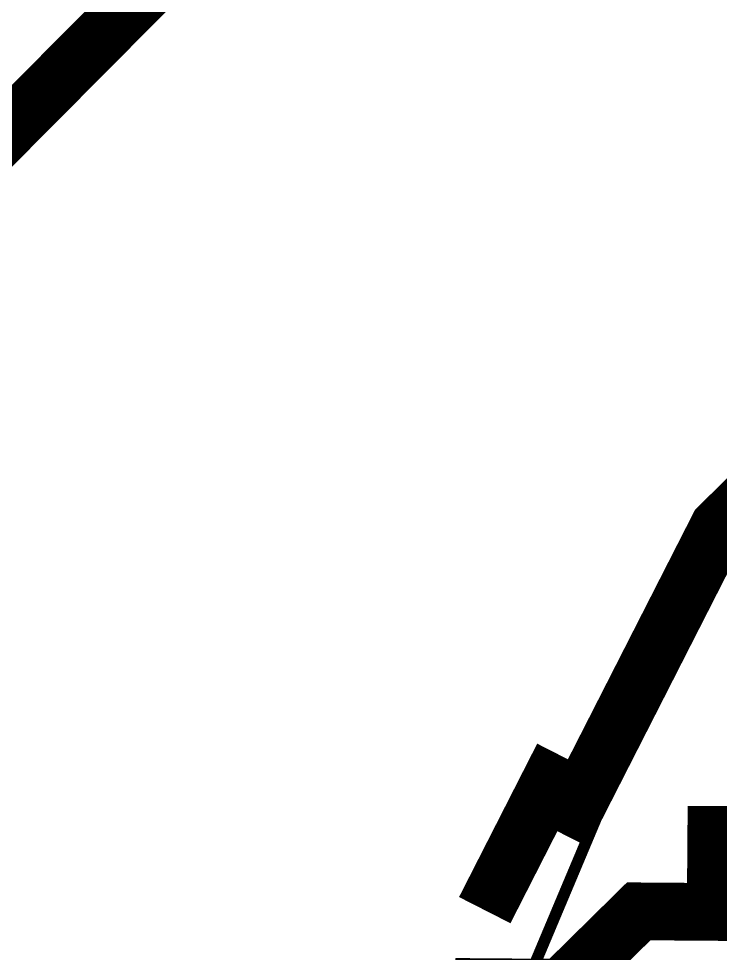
# Model space of a CAD drawing. Header units: metres. Extents: x 326467 to 340077, y 1811030 to 1824953.
# Drawn here: x 327414.81 to 327451.65, y 1813842.21 to 1813891.28 of the extents above; entities that cross this region are included whole.
import ezdxf

# ---------------------------------------------------------------- set-up
doc = ezdxf.new("R2010")
doc.units = ezdxf.units.M
doc.header["$MEASUREMENT"] = 0
for name, color, linetype in [('CRZ LINE FOR RIVER OR CREEK', 84, 'Continuous'), ('HAZARDS LINE', 1, 'Continuous'), ('NDZ-200M FROM CRZ', 30, 'Continuous'), ('SURVEY PLOT BOUNDARY', 35, 'Continuous'), ('VILLAGE BOUNDARY', 212, 'Continuous')]:
    doc.layers.add(name, color=color, linetype=linetype)

# ---------------------------------------------------------------- blocks, each defined once
blk = doc.blocks.new('16')
at = {"layer": 'CRZ LINE FOR RIVER OR CREEK', "ltscale": 0.1, "const_width": 3.032, "flags": 128}
blk.add_lwpolyline([(327158.853, 1813700.033), (327213.894, 1813712.781), (327272.447, 1813704.242), (327286.564, 1813700.09), (327325.279, 1813740.224), (327348.202, 1813753.032), (327361.035, 1813768.059), (327382.563, 1813798.89), (327397.336, 1813829.636), (327408.012, 1813879.171), (327445.291, 1813916.697), (327486.724, 1813949.659), (327499.51, 1813958.637), (327505.394, 1814014.866), (327509.841, 1814082.482), (327518.206, 1814118.807), (327566.485, 1814162.644), (327591.937, 1814243.581)], dxfattribs=at)
at = {"layer": 'HAZARDS LINE', "lineweight": 18, "const_width": 3.032}
blk.add_lwpolyline([(327434.987, 1813812.157), (327435.018, 1813816.2), (327431.007, 1813820.275), (327431.1, 1813832.404), (327435.143, 1813832.373), (327435.174, 1813836.416), (327439.216, 1813836.385), (327439.247, 1813840.428), (327443.29, 1813840.396), (327447.363, 1813844.408), (327451.406, 1813844.377), (327451.437, 1813848.42), (327459.522, 1813848.358), (327459.553, 1813852.401), (327463.596, 1813852.37), (327463.627, 1813856.413), (327467.669, 1813856.382), (327467.763, 1813868.511), (327471.805, 1813868.48), (327471.93, 1813884.652), (327476.035, 1813892.707), (327476.097, 1813900.793)], dxfattribs=at)
at = {"layer": 'NDZ-200M FROM CRZ', "const_width": 3.032, "flags": 128}
blk.add_lwpolyline([(327591.937, 1814243.581), (327566.485, 1814162.644), (327518.206, 1814118.807), (327509.841, 1814082.482), (327505.394, 1814014.866), (327499.51, 1813958.637), (327486.724, 1813949.659), (327445.291, 1813916.697), (327408.012, 1813879.171), (327397.336, 1813829.636), (327382.563, 1813798.89), (327361.035, 1813768.059), (327348.202, 1813753.032), (327325.279, 1813740.224), (327286.564, 1813700.09), (327272.447, 1813704.242), (327213.894, 1813712.781), (327158.853, 1813700.033)], dxfattribs=at)
at = {"layer": 'SURVEY PLOT BOUNDARY', "lineweight": 18, "const_width": 0.606}
blk.add_lwpolyline([(327158.791, 1813644.469), (327243.994, 1813684.245), (327256.059, 1813676.065), (327276.115, 1813655.694), (327292.285, 1813655.569), (327304.506, 1813667.605), (327304.568, 1813675.691), (327406.315, 1813763.859), (327422.735, 1813796.079), (327451.562, 1813864.592), (327463.752, 1813872.585), (327471.837, 1813872.523), (327467.825, 1813876.597), (327459.803, 1813884.745), (327459.865, 1813892.832), (327480.389, 1813933.106), (327520.876, 1813940.881), (327521.251, 1813989.397), (327513.29, 1814005.632), (327513.384, 1814017.761), (327529.928, 1814066.153), (327534.064, 1814078.251), (327522.062, 1814094.517), (327620.297, 1814251.449)], dxfattribs=at)
blk.add_lwpolyline([(327304.568, 1813675.691), (327304.537, 1813671.648), (327269.372, 1813829.609), (327241.792, 1813922.818), (327307.095, 1814003.18), (327352.654, 1814144.344), (327522.062, 1814094.517), (327534.064, 1814078.251), (327529.928, 1814066.153), (327513.384, 1814017.761), (327513.29, 1814005.632), (327521.251, 1813989.397), (327520.876, 1813940.881), (327480.389, 1813933.106), (327459.865, 1813892.832), (327459.803, 1813884.745), (327467.825, 1813876.597), (327471.837, 1813872.523), (327463.752, 1813872.585), (327451.562, 1813864.592), (327422.735, 1813796.079), (327406.315, 1813763.859)], close=True, dxfattribs=at)
at = {"layer": 'VILLAGE BOUNDARY', "lineweight": 50, "const_width": 3.032}
for points in [[(327443.352, 1813848.483), (327451.562, 1813864.592), (327455.636, 1813868.604), (327463.752, 1813872.585), (327471.837, 1813872.523), (327467.825, 1813876.597), (327459.803, 1813884.745), (327459.865, 1813892.832), (327468.075, 1813908.941)], [(327439.279, 1813844.471), (327443.383, 1813852.526)]]:
    blk.add_lwpolyline(points, dxfattribs=at)

msp = doc.modelspace()

# ---------------------------------------------------------------- block references
msp.add_blockref('16', (0, 0))

doc.saveas('drawing.dxf')
